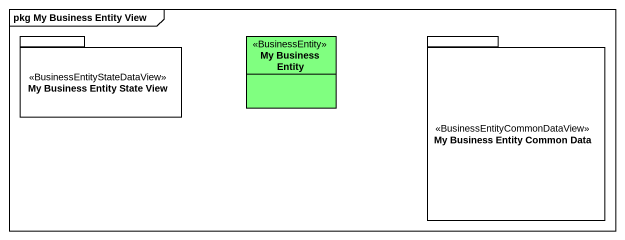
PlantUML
@startuml
mainframe pkg My Business Entity View
hide circle
hide empty members
package "My Business Entity State View" as My_Business_Entity_State <<BusinessEntityStateDataView>> {
}
class "My Business Entity" as My_Business_Entity <<BusinessEntity>> #80FF80
package "My Business Entity Common Data" as My_Business_Entity_Common <<BusinessEntityCommonDataView>> {
}
@enduml
